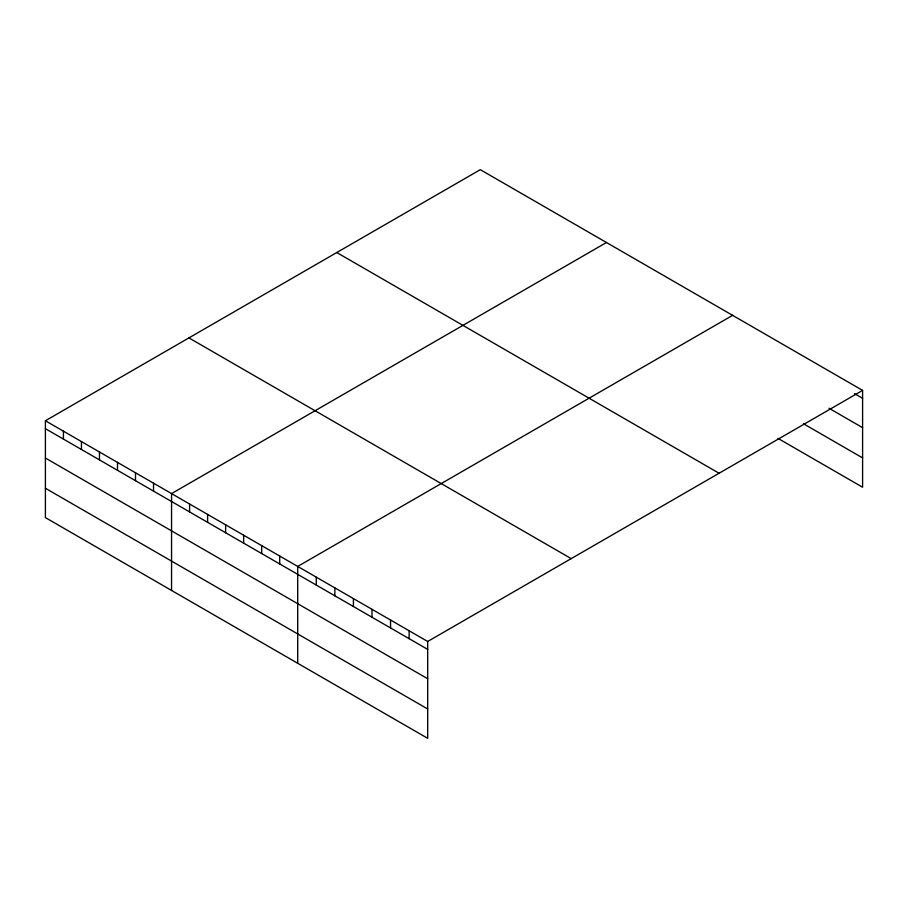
<?xml version="1.0" encoding="UTF-8"?>
<svg xmlns="http://www.w3.org/2000/svg" width="908" height="908" viewBox="0 0 908 908"><rect width="100%" height="100%" fill="white"/><g stroke="black" fill="none" stroke-linecap="round" stroke-linejoin="round"><path stroke-width="1.36" d="M862.6 390.395L480.309 169.671L45.4 420.767L45.4 517.605L427.691 738.329L427.691 641.479L862.6 390.395L862.6 487.233L777.884 438.326M606.465 242.504L171.555 493.6L171.555 590.45M732.62 315.348L297.711 566.433L297.711 663.283M854.473 393.618L862.6 398.306M828.947 408.225L862.6 427.657M803.41 423.718L862.6 457.893M336.789 252.537L719.079 473.25M188.921 337.901L571.211 558.624M45.4 420.767L427.691 641.479M45.4 428.678L427.691 649.39M45.4 458.029L427.691 678.741M45.4 488.266L427.691 708.978M409.122 630.754L409.122 638.676M390.554 620.039L390.554 627.95M371.985 609.313L371.985 617.236M353.416 598.599L353.416 606.51M334.848 587.873L334.848 595.784M316.279 577.159L316.279 585.07M279.698 556.025L279.698 563.947M261.674 545.629L261.674 553.539M243.65 535.221L243.65 543.132M225.627 524.813L225.627 532.724M207.603 514.405L207.603 522.327M189.579 504.008L189.579 511.919M153.531 483.192L153.531 491.103M135.508 472.784L135.508 480.707M117.495 462.388L117.495 470.299M99.471 451.98L99.471 459.891M81.448 441.572L81.448 449.483M63.424 431.164L63.424 439.086"/></g></svg>
